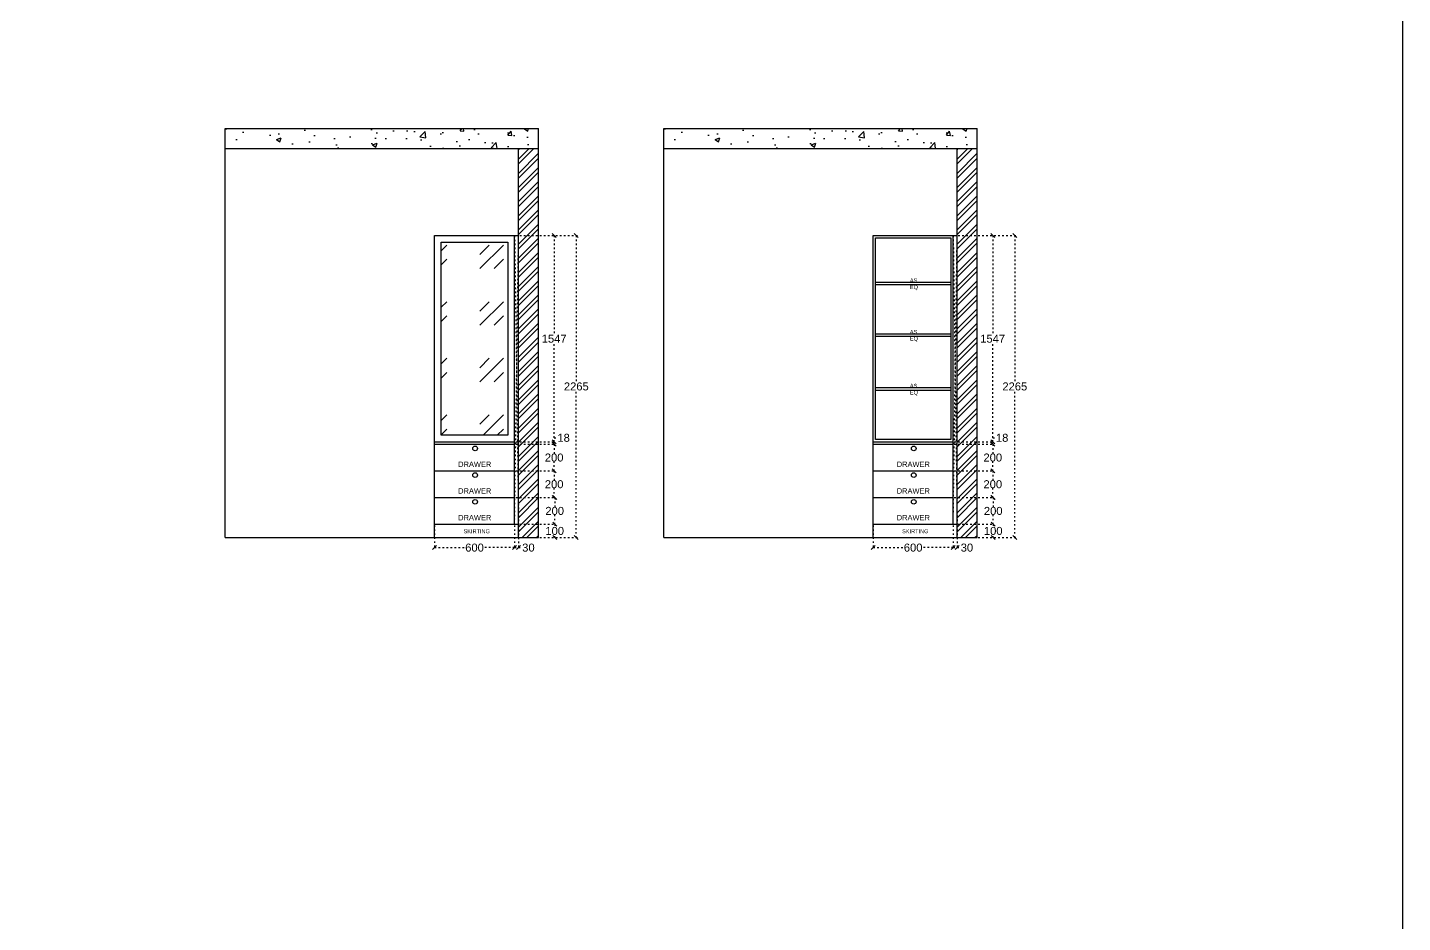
# Model space of a CAD drawing. Header units: millimetres. Extents: x 220712 to 1505573, y -354410 to 241923.
# Drawn here: x 253713 to 264020, y 112196 to 118905 of the extents above; entities that cross this region are included whole.
import ezdxf

# ---------------------------------------------------------------- set-up
doc = ezdxf.new("R2010")
doc.units = ezdxf.units.MM
doc.header["$MEASUREMENT"] = 0
doc.linetypes.add('ACAD_ISO03W100', pattern=[30, 12, -18])
doc.layers.add('Walls', color=253, linetype='Continuous')
doc.layers.add('Words', color=7, linetype='Continuous')
doc.styles.get("Standard").update_dxf_attribs({"font": 'arial.ttf'})
doc.dimstyles.get("Standard").update_dxf_attribs({"dimtxt": 60, "dimasz": 30, "dimexe": 7.75, "dimexo": 8.13, "dimgap": 0.63, "dimtad": 0, "dimtih": 1, "dimtoh": 1, "dimdec": 0, "dimzin": 0, "dimtxsty": 'Standard', "dimblk": 'OBLIQUE', "dimcen": 2.25, "dimclrd": 1, "dimclre": 1, "dimclrt": 1, "dimadec": 0, "dimazin": 0, "dimtfac": 1, "dimtdec": 0, "dimtofl": 0, "dimtmove": 0, "dimatfit": 3, "dimfxl": 1, "dimtolj": 1, "dimtzin": 0, "dimlwd": 30, "dimarcsym": 0})

# ---------------------------------------------------------------- blocks, each defined once
blk = doc.blocks.new('_Oblique')
at = {"color": 0, "linetype": 'ByBlock', "lineweight": -2}
blk.add_line((-0.5, -0.5), (0.5, 0.5), dxfattribs=at)
blk = doc.blocks.new('*D393')
at = {"layer": 'Defpoints', "color": 0, "linetype": 'ACAD_ISO03W100', "transparency": 16777216}
for p in [(257395, 115181), (257665, 115181), (257395, 115081)]:
    blk.add_point(p, dxfattribs=at)
at = {"layer": 'Walls', "color": 1, "linetype": 'ACAD_ISO03W100', "lineweight": -2, "transparency": 16777216}
for p, q in [((257403, 115181), (257673, 115181)), ((257403, 115081), (257673, 115081))]:
    blk.add_line(p, q, dxfattribs=at)
at = {"layer": 'Walls', "color": 1, "linetype": 'ACAD_ISO03W100', "lineweight": 30, "transparency": 16777216}
for p, q in [((257665, 115181), (257665, 115162)), ((257665, 115081), (257665, 115100))]:
    blk.add_line(p, q, dxfattribs=at)
at = {"layer": 'Walls', "color": 1, "linetype": 'ACAD_ISO03W100', "lineweight": 30, "transparency": 16777216, "xscale": 30, "yscale": 30, "zscale": 30}
for p, rotation in [((257665, 115181), 90), ((257665, 115081), 270)]:
    blk.add_blockref('_Oblique', p, dxfattribs=dict(at, rotation=rotation))
at = {"layer": 'Walls', "color": 1, "linetype": 'ACAD_ISO03W100', "transparency": 16777216, "insert": (257665, 115131), "char_height": 60, "attachment_point": 5}
blk.add_mtext('\\A1;100', dxfattribs=at)
blk = doc.blocks.new('*D394')
at = {"layer": 'Defpoints', "color": 0, "linetype": 'ACAD_ISO03W100', "transparency": 16777216}
for p in [(257365, 115381), (257665, 115381), (257395, 115181)]:
    blk.add_point(p, dxfattribs=at)
at = {"layer": 'Walls', "color": 1, "linetype": 'ACAD_ISO03W100', "lineweight": -2, "transparency": 16777216}
for p, q in [((257373, 115381), (257673, 115381)), ((257403, 115181), (257673, 115181))]:
    blk.add_line(p, q, dxfattribs=at)
at = {"layer": 'Walls', "color": 1, "linetype": 'ACAD_ISO03W100', "lineweight": 30, "transparency": 16777216}
for p, q in [((257665, 115381), (257665, 115312)), ((257665, 115181), (257665, 115250))]:
    blk.add_line(p, q, dxfattribs=at)
at = {"layer": 'Walls', "color": 1, "linetype": 'ACAD_ISO03W100', "lineweight": 30, "transparency": 16777216, "xscale": 30, "yscale": 30, "zscale": 30}
for p, rotation in [((257665, 115381), 90), ((257665, 115181), 270)]:
    blk.add_blockref('_Oblique', p, dxfattribs=dict(at, rotation=rotation))
at = {"layer": 'Walls', "color": 1, "linetype": 'ACAD_ISO03W100', "transparency": 16777216, "insert": (257665, 115281), "char_height": 60, "attachment_point": 5}
blk.add_mtext('\\A1;200', dxfattribs=at)
blk = doc.blocks.new('*D395')
at = {"layer": 'Defpoints', "color": 0, "linetype": 'ACAD_ISO03W100', "transparency": 16777216}
for p in [(257365, 115581), (257661, 115581), (257365, 115381)]:
    blk.add_point(p, dxfattribs=at)
at = {"layer": 'Walls', "color": 1, "linetype": 'ACAD_ISO03W100', "lineweight": -2, "transparency": 16777216}
for p, q in [((257373, 115581), (257669, 115581)), ((257373, 115381), (257669, 115381))]:
    blk.add_line(p, q, dxfattribs=at)
at = {"layer": 'Walls', "color": 1, "linetype": 'ACAD_ISO03W100', "lineweight": 30, "transparency": 16777216}
for p, q in [((257661, 115581), (257661, 115512)), ((257661, 115381), (257661, 115450))]:
    blk.add_line(p, q, dxfattribs=at)
at = {"layer": 'Walls', "color": 1, "linetype": 'ACAD_ISO03W100', "lineweight": 30, "transparency": 16777216, "xscale": 30, "yscale": 30, "zscale": 30}
for p, rotation in [((257661, 115581), 90), ((257661, 115381), 270)]:
    blk.add_blockref('_Oblique', p, dxfattribs=dict(at, rotation=rotation))
at = {"layer": 'Walls', "color": 1, "linetype": 'ACAD_ISO03W100', "transparency": 16777216, "insert": (257661, 115481), "char_height": 60, "attachment_point": 5}
blk.add_mtext('\\A1;200', dxfattribs=at)
blk = doc.blocks.new('*D396')
at = {"layer": 'Defpoints', "color": 0, "linetype": 'ACAD_ISO03W100', "transparency": 16777216}
for p in [(257365, 115781), (257661, 115781), (257365, 115581)]:
    blk.add_point(p, dxfattribs=at)
at = {"layer": 'Walls', "color": 1, "linetype": 'ACAD_ISO03W100', "lineweight": -2, "transparency": 16777216}
for p, q in [((257373, 115781), (257669, 115781)), ((257373, 115581), (257669, 115581))]:
    blk.add_line(p, q, dxfattribs=at)
at = {"layer": 'Walls', "color": 1, "linetype": 'ACAD_ISO03W100', "lineweight": 30, "transparency": 16777216}
for p, q in [((257661, 115781), (257661, 115712)), ((257661, 115581), (257661, 115650))]:
    blk.add_line(p, q, dxfattribs=at)
at = {"layer": 'Walls', "color": 1, "linetype": 'ACAD_ISO03W100', "lineweight": 30, "transparency": 16777216, "xscale": 30, "yscale": 30, "zscale": 30}
for p, rotation in [((257661, 115781), 90), ((257661, 115581), 270)]:
    blk.add_blockref('_Oblique', p, dxfattribs=dict(at, rotation=rotation))
at = {"layer": 'Walls', "color": 1, "linetype": 'ACAD_ISO03W100', "transparency": 16777216, "insert": (257661, 115681), "char_height": 60, "attachment_point": 5}
blk.add_mtext('\\A1;200', dxfattribs=at)
blk = doc.blocks.new('*D397')
at = {"layer": 'Defpoints', "color": 0, "linetype": 'ACAD_ISO03W100', "transparency": 16777216}
for p in [(257365, 115799), (257365, 115781), (257661, 115799)]:
    blk.add_point(p, dxfattribs=at)
at = {"layer": 'Walls', "color": 1, "linetype": 'ACAD_ISO03W100', "lineweight": -2, "transparency": 16777216}
for p, q in [((257373, 115799), (257669, 115799)), ((257373, 115781), (257669, 115781))]:
    blk.add_line(p, q, dxfattribs=at)
at = {"layer": 'Walls', "color": 1, "linetype": 'ACAD_ISO03W100', "lineweight": 30, "transparency": 16777216}
for p, q in [((257661, 115799), (257661, 115829)), ((257661, 115829), (257691, 115829)), ((257661, 115781), (257661, 115799))]:
    blk.add_line(p, q, dxfattribs=at)
at = {"layer": 'Walls', "color": 1, "linetype": 'ACAD_ISO03W100', "lineweight": 30, "transparency": 16777216, "xscale": 30, "yscale": 30, "zscale": 30}
for p, rotation in [((257661, 115799), 90), ((257661, 115781), 270)]:
    blk.add_blockref('_Oblique', p, dxfattribs=dict(at, rotation=rotation))
at = {"layer": 'Walls', "color": 1, "linetype": 'ACAD_ISO03W100', "transparency": 16777216, "insert": (257732, 115829), "char_height": 60, "attachment_point": 5}
blk.add_mtext('\\A1;18', dxfattribs=at)
blk = doc.blocks.new('*D398')
at = {"layer": 'Defpoints', "color": 0, "linetype": 'ACAD_ISO03W100', "transparency": 16777216}
for p in [(257365, 117346), (257661, 117346), (257365, 115799)]:
    blk.add_point(p, dxfattribs=at)
at = {"layer": 'Walls', "color": 1, "linetype": 'ACAD_ISO03W100', "lineweight": -2, "transparency": 16777216}
for p, q in [((257373, 117346), (257669, 117346)), ((257373, 115799), (257669, 115799))]:
    blk.add_line(p, q, dxfattribs=at)
at = {"layer": 'Walls', "color": 1, "linetype": 'ACAD_ISO03W100', "lineweight": 30, "transparency": 16777216}
for p, q in [((257661, 117346), (257661, 116604)), ((257661, 115799), (257661, 116541))]:
    blk.add_line(p, q, dxfattribs=at)
at = {"layer": 'Walls', "color": 1, "linetype": 'ACAD_ISO03W100', "lineweight": 30, "transparency": 16777216, "xscale": 30, "yscale": 30, "zscale": 30}
for p, rotation in [((257661, 117346), 90), ((257661, 115799), 270)]:
    blk.add_blockref('_Oblique', p, dxfattribs=dict(at, rotation=rotation))
at = {"layer": 'Walls', "color": 1, "linetype": 'ACAD_ISO03W100', "transparency": 16777216, "insert": (257661, 116572), "char_height": 60, "attachment_point": 5}
blk.add_mtext('\\A1;1547', dxfattribs=at)
blk = doc.blocks.new('*D399')
at = {"layer": 'Defpoints', "color": 0, "linetype": 'ACAD_ISO03W100', "transparency": 16777216}
for p in [(257364, 115181), (257394, 115179), (257394, 115006)]:
    blk.add_point(p, dxfattribs=at)
at = {"layer": 'Walls', "color": 1, "linetype": 'ACAD_ISO03W100', "lineweight": -2, "transparency": 16777216}
for p, q in [((257364, 115173), (257364, 114998)), ((257394, 115171), (257394, 114998))]:
    blk.add_line(p, q, dxfattribs=at)
at = {"layer": 'Walls', "color": 1, "linetype": 'ACAD_ISO03W100', "lineweight": 30, "transparency": 16777216}
for p, q in [((257364, 115006), (257394, 115006)), ((257394, 115006), (257424, 115006))]:
    blk.add_line(p, q, dxfattribs=at)
at = {"layer": 'Walls', "color": 1, "linetype": 'ACAD_ISO03W100', "lineweight": 30, "transparency": 16777216, "xscale": 30, "yscale": 30, "zscale": 30, "rotation": 180}
blk.add_blockref('_Oblique', (257364, 115006), dxfattribs=at)
at = {"layer": 'Walls', "color": 1, "linetype": 'ACAD_ISO03W100', "lineweight": 30, "transparency": 16777216, "xscale": 30, "yscale": 30, "zscale": 30}
blk.add_blockref('_Oblique', (257394, 115006), dxfattribs=at)
at = {"layer": 'Walls', "color": 1, "linetype": 'ACAD_ISO03W100', "transparency": 16777216, "insert": (257468, 115006), "char_height": 60, "attachment_point": 5}
blk.add_mtext('\\A1;30', dxfattribs=at)
blk = doc.blocks.new('*D400')
at = {"layer": 'Defpoints', "color": 0, "linetype": 'ACAD_ISO03W100', "transparency": 16777216}
for p in [(256764, 115181), (257364, 115181), (256764, 115006)]:
    blk.add_point(p, dxfattribs=at)
at = {"layer": 'Walls', "color": 1, "linetype": 'ACAD_ISO03W100', "lineweight": -2, "transparency": 16777216}
for p, q in [((256764, 115173), (256764, 114998)), ((257364, 115173), (257364, 114998))]:
    blk.add_line(p, q, dxfattribs=at)
at = {"layer": 'Walls', "color": 1, "linetype": 'ACAD_ISO03W100', "lineweight": 30, "transparency": 16777216}
for p, q in [((256764, 115006), (256998, 115006)), ((257364, 115006), (257131, 115006))]:
    blk.add_line(p, q, dxfattribs=at)
at = {"layer": 'Walls', "color": 1, "linetype": 'ACAD_ISO03W100', "lineweight": 30, "transparency": 16777216, "xscale": 30, "yscale": 30, "zscale": 30, "rotation": 180}
blk.add_blockref('_Oblique', (256764, 115006), dxfattribs=at)
at = {"layer": 'Walls', "color": 1, "linetype": 'ACAD_ISO03W100', "lineweight": 30, "transparency": 16777216, "xscale": 30, "yscale": 30, "zscale": 30}
blk.add_blockref('_Oblique', (257364, 115006), dxfattribs=at)
at = {"layer": 'Walls', "color": 1, "linetype": 'ACAD_ISO03W100', "transparency": 16777216, "insert": (257064, 115006), "char_height": 60, "attachment_point": 5}
blk.add_mtext('\\A1;600', dxfattribs=at)
blk = doc.blocks.new('*D401')
at = {"layer": 'Defpoints', "color": 0, "linetype": 'ACAD_ISO03W100', "transparency": 16777216}
for p in [(257395, 117346), (257827, 117346), (257395, 115081)]:
    blk.add_point(p, dxfattribs=at)
at = {"layer": 'Walls', "color": 1, "linetype": 'ACAD_ISO03W100', "lineweight": -2, "transparency": 16777216}
for p, q in [((257403, 117346), (257835, 117346)), ((257403, 115081), (257835, 115081))]:
    blk.add_line(p, q, dxfattribs=at)
at = {"layer": 'Walls', "color": 1, "linetype": 'ACAD_ISO03W100', "lineweight": 30, "transparency": 16777216}
for p, q in [((257827, 117346), (257827, 116245)), ((257827, 115081), (257827, 116182))]:
    blk.add_line(p, q, dxfattribs=at)
at = {"layer": 'Walls', "color": 1, "linetype": 'ACAD_ISO03W100', "lineweight": 30, "transparency": 16777216, "xscale": 30, "yscale": 30, "zscale": 30}
for p, rotation in [((257827, 117346), 90), ((257827, 115081), 270)]:
    blk.add_blockref('_Oblique', p, dxfattribs=dict(at, rotation=rotation))
at = {"layer": 'Walls', "color": 1, "linetype": 'ACAD_ISO03W100', "transparency": 16777216, "insert": (257827, 116214), "char_height": 60, "attachment_point": 5}
blk.add_mtext('\\A1;2265', dxfattribs=at)
blk = doc.blocks.new('*D404')
at = {"layer": 'Defpoints', "color": 0, "linetype": 'ACAD_ISO03W100', "transparency": 16777216}
for p in [(260682, 115181), (260952, 115181), (260682, 115081)]:
    blk.add_point(p, dxfattribs=at)
at = {"layer": 'Walls', "color": 1, "linetype": 'ACAD_ISO03W100', "lineweight": -2, "transparency": 16777216}
for p, q in [((260690, 115181), (260960, 115181)), ((260690, 115081), (260960, 115081))]:
    blk.add_line(p, q, dxfattribs=at)
at = {"layer": 'Walls', "color": 1, "linetype": 'ACAD_ISO03W100', "lineweight": 30, "transparency": 16777216}
for p, q in [((260952, 115181), (260952, 115162)), ((260952, 115081), (260952, 115100))]:
    blk.add_line(p, q, dxfattribs=at)
at = {"layer": 'Walls', "color": 1, "linetype": 'ACAD_ISO03W100', "lineweight": 30, "transparency": 16777216, "xscale": 30, "yscale": 30, "zscale": 30}
for p, rotation in [((260952, 115181), 90), ((260952, 115081), 270)]:
    blk.add_blockref('_Oblique', p, dxfattribs=dict(at, rotation=rotation))
at = {"layer": 'Walls', "color": 1, "linetype": 'ACAD_ISO03W100', "transparency": 16777216, "insert": (260952, 115131), "char_height": 60, "attachment_point": 5}
blk.add_mtext('\\A1;100', dxfattribs=at)
blk = doc.blocks.new('*D405')
at = {"layer": 'Defpoints', "color": 0, "linetype": 'ACAD_ISO03W100', "transparency": 16777216}
for p in [(260652, 115381), (260952, 115381), (260682, 115181)]:
    blk.add_point(p, dxfattribs=at)
at = {"layer": 'Walls', "color": 1, "linetype": 'ACAD_ISO03W100', "lineweight": -2, "transparency": 16777216}
for p, q in [((260660, 115381), (260960, 115381)), ((260690, 115181), (260960, 115181))]:
    blk.add_line(p, q, dxfattribs=at)
at = {"layer": 'Walls', "color": 1, "linetype": 'ACAD_ISO03W100', "lineweight": 30, "transparency": 16777216}
for p, q in [((260952, 115381), (260952, 115312)), ((260952, 115181), (260952, 115250))]:
    blk.add_line(p, q, dxfattribs=at)
at = {"layer": 'Walls', "color": 1, "linetype": 'ACAD_ISO03W100', "lineweight": 30, "transparency": 16777216, "xscale": 30, "yscale": 30, "zscale": 30}
for p, rotation in [((260952, 115381), 90), ((260952, 115181), 270)]:
    blk.add_blockref('_Oblique', p, dxfattribs=dict(at, rotation=rotation))
at = {"layer": 'Walls', "color": 1, "linetype": 'ACAD_ISO03W100', "transparency": 16777216, "insert": (260952, 115281), "char_height": 60, "attachment_point": 5}
blk.add_mtext('\\A1;200', dxfattribs=at)
blk = doc.blocks.new('*D406')
at = {"layer": 'Defpoints', "color": 0, "linetype": 'ACAD_ISO03W100', "transparency": 16777216}
for p in [(260652, 115581), (260949, 115581), (260652, 115381)]:
    blk.add_point(p, dxfattribs=at)
at = {"layer": 'Walls', "color": 1, "linetype": 'ACAD_ISO03W100', "lineweight": -2, "transparency": 16777216}
for p, q in [((260660, 115581), (260956, 115581)), ((260660, 115381), (260956, 115381))]:
    blk.add_line(p, q, dxfattribs=at)
at = {"layer": 'Walls', "color": 1, "linetype": 'ACAD_ISO03W100', "lineweight": 30, "transparency": 16777216}
for p, q in [((260949, 115581), (260949, 115512)), ((260949, 115381), (260949, 115450))]:
    blk.add_line(p, q, dxfattribs=at)
at = {"layer": 'Walls', "color": 1, "linetype": 'ACAD_ISO03W100', "lineweight": 30, "transparency": 16777216, "xscale": 30, "yscale": 30, "zscale": 30}
for p, rotation in [((260949, 115581), 90), ((260949, 115381), 270)]:
    blk.add_blockref('_Oblique', p, dxfattribs=dict(at, rotation=rotation))
at = {"layer": 'Walls', "color": 1, "linetype": 'ACAD_ISO03W100', "transparency": 16777216, "insert": (260949, 115481), "char_height": 60, "attachment_point": 5}
blk.add_mtext('\\A1;200', dxfattribs=at)
blk = doc.blocks.new('*D407')
at = {"layer": 'Defpoints', "color": 0, "linetype": 'ACAD_ISO03W100', "transparency": 16777216}
for p in [(260652, 115781), (260949, 115781), (260652, 115581)]:
    blk.add_point(p, dxfattribs=at)
at = {"layer": 'Walls', "color": 1, "linetype": 'ACAD_ISO03W100', "lineweight": -2, "transparency": 16777216}
for p, q in [((260660, 115781), (260956, 115781)), ((260660, 115581), (260956, 115581))]:
    blk.add_line(p, q, dxfattribs=at)
at = {"layer": 'Walls', "color": 1, "linetype": 'ACAD_ISO03W100', "lineweight": 30, "transparency": 16777216}
for p, q in [((260949, 115781), (260949, 115712)), ((260949, 115581), (260949, 115650))]:
    blk.add_line(p, q, dxfattribs=at)
at = {"layer": 'Walls', "color": 1, "linetype": 'ACAD_ISO03W100', "lineweight": 30, "transparency": 16777216, "xscale": 30, "yscale": 30, "zscale": 30}
for p, rotation in [((260949, 115781), 90), ((260949, 115581), 270)]:
    blk.add_blockref('_Oblique', p, dxfattribs=dict(at, rotation=rotation))
at = {"layer": 'Walls', "color": 1, "linetype": 'ACAD_ISO03W100', "transparency": 16777216, "insert": (260949, 115681), "char_height": 60, "attachment_point": 5}
blk.add_mtext('\\A1;200', dxfattribs=at)
blk = doc.blocks.new('*D408')
at = {"layer": 'Defpoints', "color": 0, "linetype": 'ACAD_ISO03W100', "transparency": 16777216}
for p in [(260652, 115799), (260652, 115781), (260949, 115799)]:
    blk.add_point(p, dxfattribs=at)
at = {"layer": 'Walls', "color": 1, "linetype": 'ACAD_ISO03W100', "lineweight": -2, "transparency": 16777216}
for p, q in [((260660, 115799), (260956, 115799)), ((260660, 115781), (260956, 115781))]:
    blk.add_line(p, q, dxfattribs=at)
at = {"layer": 'Walls', "color": 1, "linetype": 'ACAD_ISO03W100', "lineweight": 30, "transparency": 16777216}
for p, q in [((260949, 115799), (260949, 115829)), ((260949, 115829), (260979, 115829)), ((260949, 115781), (260949, 115799))]:
    blk.add_line(p, q, dxfattribs=at)
at = {"layer": 'Walls', "color": 1, "linetype": 'ACAD_ISO03W100', "lineweight": 30, "transparency": 16777216, "xscale": 30, "yscale": 30, "zscale": 30}
for p, rotation in [((260949, 115799), 90), ((260949, 115781), 270)]:
    blk.add_blockref('_Oblique', p, dxfattribs=dict(at, rotation=rotation))
at = {"layer": 'Walls', "color": 1, "linetype": 'ACAD_ISO03W100', "transparency": 16777216, "insert": (261019, 115829), "char_height": 60, "attachment_point": 5}
blk.add_mtext('\\A1;18', dxfattribs=at)
blk = doc.blocks.new('*D409')
at = {"layer": 'Defpoints', "color": 0, "linetype": 'ACAD_ISO03W100', "transparency": 16777216}
for p in [(260652, 117346), (260948, 117346), (260652, 115799)]:
    blk.add_point(p, dxfattribs=at)
at = {"layer": 'Walls', "color": 1, "linetype": 'ACAD_ISO03W100', "lineweight": -2, "transparency": 16777216}
for p, q in [((260660, 117346), (260956, 117346)), ((260660, 115799), (260956, 115799))]:
    blk.add_line(p, q, dxfattribs=at)
at = {"layer": 'Walls', "color": 1, "linetype": 'ACAD_ISO03W100', "lineweight": 30, "transparency": 16777216}
for p, q in [((260948, 117346), (260948, 116604)), ((260948, 115799), (260948, 116541))]:
    blk.add_line(p, q, dxfattribs=at)
at = {"layer": 'Walls', "color": 1, "linetype": 'ACAD_ISO03W100', "lineweight": 30, "transparency": 16777216, "xscale": 30, "yscale": 30, "zscale": 30}
for p, rotation in [((260948, 117346), 90), ((260948, 115799), 270)]:
    blk.add_blockref('_Oblique', p, dxfattribs=dict(at, rotation=rotation))
at = {"layer": 'Walls', "color": 1, "linetype": 'ACAD_ISO03W100', "transparency": 16777216, "insert": (260948, 116572), "char_height": 60, "attachment_point": 5}
blk.add_mtext('\\A1;1547', dxfattribs=at)
blk = doc.blocks.new('*D410')
at = {"layer": 'Defpoints', "color": 0, "linetype": 'ACAD_ISO03W100', "transparency": 16777216}
for p in [(260652, 115181), (260682, 115179), (260682, 115006)]:
    blk.add_point(p, dxfattribs=at)
at = {"layer": 'Walls', "color": 1, "linetype": 'ACAD_ISO03W100', "lineweight": -2, "transparency": 16777216}
for p, q in [((260652, 115173), (260652, 114998)), ((260682, 115171), (260682, 114998))]:
    blk.add_line(p, q, dxfattribs=at)
at = {"layer": 'Walls', "color": 1, "linetype": 'ACAD_ISO03W100', "lineweight": 30, "transparency": 16777216}
for p, q in [((260652, 115006), (260682, 115006)), ((260682, 115006), (260712, 115006))]:
    blk.add_line(p, q, dxfattribs=at)
at = {"layer": 'Walls', "color": 1, "linetype": 'ACAD_ISO03W100', "lineweight": 30, "transparency": 16777216, "xscale": 30, "yscale": 30, "zscale": 30, "rotation": 180}
blk.add_blockref('_Oblique', (260652, 115006), dxfattribs=at)
at = {"layer": 'Walls', "color": 1, "linetype": 'ACAD_ISO03W100', "lineweight": 30, "transparency": 16777216, "xscale": 30, "yscale": 30, "zscale": 30}
blk.add_blockref('_Oblique', (260682, 115006), dxfattribs=at)
at = {"layer": 'Walls', "color": 1, "linetype": 'ACAD_ISO03W100', "transparency": 16777216, "insert": (260755, 115006), "char_height": 60, "attachment_point": 5}
blk.add_mtext('\\A1;30', dxfattribs=at)
blk = doc.blocks.new('*D411')
at = {"layer": 'Defpoints', "color": 0, "linetype": 'ACAD_ISO03W100', "transparency": 16777216}
for p in [(260052, 115181), (260652, 115181), (260052, 115006)]:
    blk.add_point(p, dxfattribs=at)
at = {"layer": 'Walls', "color": 1, "linetype": 'ACAD_ISO03W100', "lineweight": -2, "transparency": 16777216}
for p, q in [((260052, 115173), (260052, 114998)), ((260652, 115173), (260652, 114998))]:
    blk.add_line(p, q, dxfattribs=at)
at = {"layer": 'Walls', "color": 1, "linetype": 'ACAD_ISO03W100', "lineweight": 30, "transparency": 16777216}
for p, q in [((260052, 115006), (260285, 115006)), ((260652, 115006), (260419, 115006))]:
    blk.add_line(p, q, dxfattribs=at)
at = {"layer": 'Walls', "color": 1, "linetype": 'ACAD_ISO03W100', "lineweight": 30, "transparency": 16777216, "xscale": 30, "yscale": 30, "zscale": 30, "rotation": 180}
blk.add_blockref('_Oblique', (260052, 115006), dxfattribs=at)
at = {"layer": 'Walls', "color": 1, "linetype": 'ACAD_ISO03W100', "lineweight": 30, "transparency": 16777216, "xscale": 30, "yscale": 30, "zscale": 30}
blk.add_blockref('_Oblique', (260652, 115006), dxfattribs=at)
at = {"layer": 'Walls', "color": 1, "linetype": 'ACAD_ISO03W100', "transparency": 16777216, "insert": (260352, 115006), "char_height": 60, "attachment_point": 5}
blk.add_mtext('\\A1;600', dxfattribs=at)
blk = doc.blocks.new('*D403')
at = {"layer": 'Defpoints', "color": 0, "linetype": 'ACAD_ISO03W100', "transparency": 16777216}
for p in [(260682, 117346), (261114, 117346), (260682, 115081)]:
    blk.add_point(p, dxfattribs=at)
at = {"layer": 'Walls', "color": 1, "linetype": 'ACAD_ISO03W100', "lineweight": -2, "transparency": 16777216}
for p, q in [((260690, 117346), (261122, 117346)), ((260690, 115081), (261122, 115081))]:
    blk.add_line(p, q, dxfattribs=at)
at = {"layer": 'Walls', "color": 1, "linetype": 'ACAD_ISO03W100', "lineweight": 30, "transparency": 16777216}
for p, q in [((261114, 117346), (261114, 116245)), ((261114, 115081), (261114, 116182))]:
    blk.add_line(p, q, dxfattribs=at)
at = {"layer": 'Walls', "color": 1, "linetype": 'ACAD_ISO03W100', "lineweight": 30, "transparency": 16777216, "xscale": 30, "yscale": 30, "zscale": 30}
for p, rotation in [((261114, 117346), 90), ((261114, 115081), 270)]:
    blk.add_blockref('_Oblique', p, dxfattribs=dict(at, rotation=rotation))
at = {"layer": 'Walls', "color": 1, "linetype": 'ACAD_ISO03W100', "transparency": 16777216, "insert": (261114, 116214), "char_height": 60, "attachment_point": 5}
blk.add_mtext('\\A1;2265', dxfattribs=at)

msp = doc.modelspace()

# ---------------------------------------------------------------- hatches: boundary and pattern name
at = {"layer": 'Walls', "linetype": 'ACAD_ISO03W100', "true_color": 0xc7c8ca}
h = msp.add_hatch(dxfattribs=at)
h.set_pattern_fill('AR-CONC', color=9, scale=50)
h.set_pattern_definition([(50, (0, 0), (358.6301, -31.37607), [37.5, -412.5]), (355, (0, 0), (-69.37567, 376.09607), [30, -330]), (100.45144, (29.9, -2.6), (289.25442, 344.72), [31.8701, -350.57106]), (46.1842, (0, 100), (533.62067, -82.75964), [56.25, -618.75]), (96.63564, (44.47, 93.1), (467.331, 487.0593), [47.8052, -525.8569]), (351.18416, (0, 100), (467.331, 487.0593), [45, -495]), (21, (50, 75), (298.45353, -201.30945), [37.5, -412.5]), (326, (50, 75), (121.65767, 362.575), [30, -330]), (71.45144, (74.87, 58.22), (420.1112, 161.26558), [31.8701, -350.57106]), (37.5, (0, 0), (6.07993, 166.446927), [0, -326, 0, -335, 0, -331.25]), (7.5, (0, 0), (131.53477, 197.20586), [0, -191, 0, -318.5, 0, -126.25]), (327.5, (-111.5, 0), (266.91122, -11.277436), [0, -125, 0, -390, 0, -517.5]), (317.5, (-161.5, 0), (291.59308, 50.0525), [0, -162.5, 0, -259, 0, -367.5])])
h.paths.add_polyline_path([(257544.5, 118147), (255194.5, 118147), (255194.5, 117997), (257544.5, 117997)])
h = msp.add_hatch(dxfattribs=at)
h.set_pattern_fill('AR-CONC', color=9, scale=50)
h.set_pattern_definition([(50, (3287.5, 0), (358.6301, -31.37607), [37.5, -412.5]), (355, (3287.5, 0), (-69.37567, 376.09607), [30, -330]), (100.45144, (3317.4, -2.6), (289.25442, 344.72), [31.8701, -350.57106]), (46.1842, (3287.5, 100), (533.62067, -82.75964), [56.25, -618.75]), (96.63564, (3331.97, 93.1), (467.331, 487.0593), [47.8052, -525.8569]), (351.18416, (3287.5, 100), (467.331, 487.0593), [45, -495]), (21, (3337.5, 75), (298.45353, -201.30945), [37.5, -412.5]), (326, (3337.5, 75), (121.65767, 362.575), [30, -330]), (71.45144, (3362.37, 58.22), (420.1112, 161.26558), [31.8701, -350.57106]), (37.5, (3287.5, 0), (6.07993, 166.446927), [0, -326, 0, -335, 0, -331.25]), (7.5, (3287.5, 0), (131.53477, 197.20586), [0, -191, 0, -318.5, 0, -126.25]), (327.5, (3176, 0), (266.91122, -11.277436), [0, -125, 0, -390, 0, -517.5]), (317.5, (3126, 0), (291.59308, 50.0525), [0, -162.5, 0, -259, 0, -367.5])])
h.paths.add_polyline_path([(260832, 118147), (258482, 118147), (258482, 117997), (260832, 117997)])
h = msp.add_hatch(dxfattribs=at)
h.set_pattern_fill('ANSI32', color=9, scale=200)
h.paths.add_polyline_path([(257394.5, 115081), (257544.5, 115081), (257544.5, 117997), (257394.5, 117997)])
h.paths.add_polyline_path([(257577.3, 115068.7), (257747.1, 115068.7), (257747.1, 115192.4), (257577.3, 115192.4)], flags=9)
h.paths.add_polyline_path([(257580.6, 115218.7), (257750.5, 115218.7), (257750.5, 115342.4), (257580.6, 115342.4)], flags=9)
h.paths.add_polyline_path([(257576.9, 115418.7), (257746.7, 115418.7), (257746.7, 115542.4), (257576.9, 115542.4)], flags=9)
h.paths.add_polyline_path([(257576.9, 115618.7), (257746.7, 115618.7), (257746.7, 115742.4), (257576.9, 115742.4)], flags=9)
h.paths.add_polyline_path([(257667.5, 115766.7), (257790.7, 115766.7), (257790.7, 115890.4), (257667.5, 115890.4)], flags=9)
h.paths.add_polyline_path([(257550.1, 116510.2), (257766.6, 116510.2), (257766.6, 116633.9), (257550.1, 116633.9)], flags=9)
h = msp.add_hatch(dxfattribs=at)
h.set_pattern_fill('ANSI32', color=9, scale=200)
h.set_pattern_definition([(45, (3287.5, 0), (-53.033009, 53.033009), []), (45, (3322.855, 0), (-53.033009, 53.033009), [])])
h.paths.add_polyline_path([(260682, 115081), (260832, 115081), (260832, 117997), (260682, 117997)])
h.paths.add_polyline_path([(260864.8, 115068.7), (261034.6, 115068.7), (261034.6, 115192.4), (260864.8, 115192.4)], flags=9)
h.paths.add_polyline_path([(260868.1, 115218.7), (261038, 115218.7), (261038, 115342.4), (260868.1, 115342.4)], flags=9)
h.paths.add_polyline_path([(260864.4, 115418.7), (261034.2, 115418.7), (261034.2, 115542.4), (260864.4, 115542.4)], flags=9)
h.paths.add_polyline_path([(260864.4, 115618.7), (261034.2, 115618.7), (261034.2, 115742.4), (260864.4, 115742.4)], flags=9)
h.paths.add_polyline_path([(260955, 115766.7), (261078.2, 115766.7), (261078.2, 115890.4), (260955, 115890.4)], flags=9)
h.paths.add_polyline_path([(260837.6, 116510.2), (261054.1, 116510.2), (261054.1, 116633.9), (260837.6, 116633.9)], flags=9)
at = {"layer": 'Walls', "true_color": 0xadddf7}
h = msp.add_hatch(dxfattribs=at)
h.set_pattern_fill('GOST_GLASS', color=141, scale=50)
h.set_pattern_definition([(45, (0, 0), (424.26407, 0), [250, -350]), (45, (106.07, 0), (424.26407, 0), [100, -500]), (45, (0, 106.07), (424.26407, 0), [100, -500])])
h.paths.add_polyline_path([(257314.5, 117296), (256814.5, 117296), (256814.5, 115849), (257314.5, 115849)])

# ---------------------------------------------------------------- linework, layer by layer
at = {"layer": 'Walls', "color": 18, "true_color": 0x000000}
for p, q in [((255194.5, 115081), (255194.5, 118147)), ((255194.5, 118147), (257544.5, 118147)), ((257544.5, 115081), (257544.5, 118147)), ((258482, 115081), (258482, 118147)), ((258482, 118147), (260832, 118147)), ((260832, 115081), (260832, 118147)), ((255194.5, 117997), (257544.5, 117997)), ((257394.5, 115081), (257394.5, 117997)), ((258482, 117997), (260832, 117997)), ((260682, 115081), (260682, 117997)), ((256764.5, 115081), (256764.5, 117346)), ((256764.5, 117346), (257394.5, 117346)), ((257364.5, 115181), (257364.5, 117346)), ((260052, 115081), (260052, 117346)), ((260052, 117346), (260682, 117346)), ((260070, 117328), (260634, 117328)), ((260070, 115817), (260070, 117328)), ((260634, 117328), (260634, 115817)), ((260652, 115181), (260652, 117346)), ((260634, 116993), (260070, 116993)), ((260634, 116975), (260070, 116975)), ((260634, 116607), (260070, 116607)), ((260634, 116589), (260070, 116589)), ((260634, 116203), (260070, 116203)), ((260634, 116185), (260070, 116185)), ((256764.5, 115799), (257364.5, 115799)), ((256764.5, 115781), (257364.5, 115781)), ((260052, 115799), (260652, 115799)), ((260052, 115781), (260652, 115781)), ((260634, 115817), (260070, 115817)), ((256764.5, 115581), (257364.5, 115581)), ((260052, 115581), (260652, 115581)), ((256764.5, 115381), (257364.5, 115381)), ((260052, 115381), (260652, 115381)), ((256764.5, 115181), (257394.5, 115181)), ((260052, 115181), (260682, 115181)), ((255194.5, 115081), (257544.5, 115081)), ((258482, 115081), (260832, 115081))]:
    msp.add_line(p, q, dxfattribs=at)
for points in [[(221541.5, 129286.5), (264020, 129286.5), (264020, 105454.5), (221541.5, 105454.5)], [(256814.5, 117296), (257314.5, 117296), (257314.5, 115849), (256814.5, 115849)]]:
    msp.add_lwpolyline(points, close=True, dxfattribs=at)
at = {"layer": 'Walls', "color": 240, "linetype": 'ACAD_ISO03W100', "true_color": 0xed1f24}
for points in [[(257364.5, 117346), (257394.5, 115179), (257364.5, 115181), (257394.5, 117346)], [(260652, 117346), (260682, 115179), (260652, 115181), (260682, 117346)]]:
    msp.add_lwpolyline(points, dxfattribs=at)
at = {"layer": 'Walls', "color": 18, "true_color": 0x000000}
for centre in [(257068.5, 115749.5), (260356, 115749.5), (257068.5, 115549.5), (260356, 115549.5), (257068.5, 115349.5), (260356, 115349.5)]:
    msp.add_circle(centre, 17.5, dxfattribs=at)

# ---------------------------------------------------------------- texts
at = {"color": 7, "char_height": 40, "attachment_point": 1}
for insert in [(256941.5, 115651), (260229, 115651), (256941.5, 115451), (260229, 115451), (256941.5, 115251), (260229, 115251)]:
    msp.add_mtext_dynamic_manual_height_columns('DRAWER', width=246.425, gutter_width=1213, heights=[0], dxfattribs=dict(at, insert=insert))
at = {"color": 18, "true_color": 0x000000, "char_height": 30, "attachment_point": 1}
for insert in [(256981.5, 115144), (260269, 115144)]:
    msp.add_mtext_dynamic_manual_height_columns('SKIRTING', width=2764.543, gutter_width=1, heights=[238.1], dxfattribs=dict(at, insert=insert))
at = {"layer": 'Words', "color": 0, "char_height": 30, "attachment_point": 1}
for insert in [(260327.5, 117023.9), (260327.5, 116637.9), (260327.5, 116233.9)]:
    msp.add_mtext_dynamic_manual_height_columns('AS\\PEQ', width=1178.022, gutter_width=866.4, heights=[0], dxfattribs=dict(at, insert=insert))

# ---------------------------------------------------------------- dimensions: what is measured, and where the dimension line sits
at = {"layer": 'Walls', "color": 18, "linetype": 'ACAD_ISO03W100', "true_color": 0x000000}
for base, p1, p2, picture, middle in [((257661, 117346), (257364.5, 115799), (257364.5, 117346), '*D398', (257661, 116572.5)), ((257827, 117346), (257394.5, 115081), (257394.5, 117346), '*D401', (257827, 116213.5)), ((260948.5, 117346), (260652, 115799), (260652, 117346), '*D409', (260948.5, 116572.5)), ((261114.5, 117346), (260682, 115081), (260682, 117346), '*D403', (261114.5, 116213.5))]:
    dim = msp.add_linear_dim(base=base, p1=p1, p2=p2, angle=90, dimstyle='Standard', dxfattribs=at)
    dim.commit()
    dim.dimension.update_dxf_attribs({"geometry": picture, "text_midpoint": middle, "dimtype": 160})
for base, p1, p2, picture, middle in [((257661, 115799), (257364.5, 115781), (257364.5, 115799), '*D397', (257731.8, 115829)), ((260948.5, 115799), (260652, 115781), (260652, 115799), '*D408', (261019.3, 115829)), ((257661, 115781), (257364.5, 115581), (257364.5, 115781), '*D396', (257661, 115681)), ((260948.5, 115781), (260652, 115581), (260652, 115781), '*D407', (260948.5, 115681)), ((257661, 115581), (257364.5, 115381), (257364.5, 115581), '*D395', (257661, 115481)), ((260948.5, 115581), (260652, 115381), (260652, 115581), '*D406', (260948.5, 115481)), ((257664.8, 115381), (257394.5, 115181), (257364.5, 115381), '*D394', (257664.8, 115281)), ((260952.3, 115381), (260682, 115181), (260652, 115381), '*D405', (260952.3, 115281)), ((257664.8, 115181), (257394.5, 115081), (257394.5, 115181), '*D393', (257664.8, 115131)), ((260952.3, 115181), (260682, 115081), (260682, 115181), '*D404', (260952.3, 115131))]:
    dim = msp.add_linear_dim(base=base, p1=p1, p2=p2, angle=90, dimstyle='Standard', dxfattribs=at)
    dim.commit()
    dim.dimension.update_dxf_attribs({"geometry": picture, "text_midpoint": middle})
for base, p1, p2, picture, middle in [((256764.5, 115005.5), (257364.5, 115181), (256764.5, 115181), '*D400', (257064.5, 115005.5)), ((257394.5, 115005.5), (257364.5, 115181), (257394.5, 115179), '*D399', (257468, 115005.5)), ((260052, 115005.5), (260652, 115181), (260052, 115181), '*D411', (260352, 115005.5)), ((260682, 115005.5), (260652, 115181), (260682, 115179), '*D410', (260755.5, 115005.5))]:
    dim = msp.add_linear_dim(base=base, p1=p1, p2=p2, dimstyle='Standard', dxfattribs=at)
    dim.commit()
    dim.dimension.update_dxf_attribs({"geometry": picture, "text_midpoint": middle})

doc.saveas('drawing.dxf')
